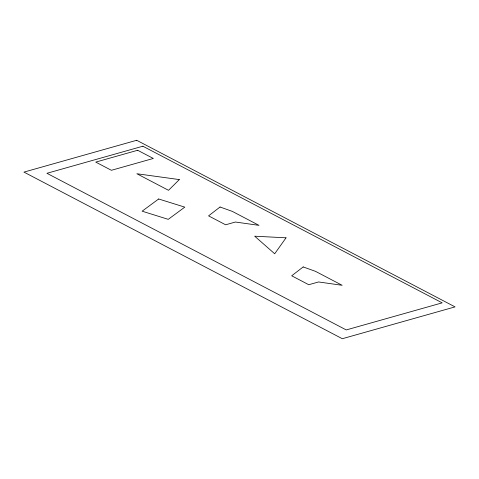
<?xml version="1.0" encoding="UTF-8"?>
<svg xmlns="http://www.w3.org/2000/svg" width="479" height="479" viewBox="0 0 479 479"><rect width="100%" height="100%" fill="white"/><g stroke="black" fill="none" stroke-linecap="round" stroke-linejoin="round"><path stroke-width="0.72" d="M286.035 237.818L274.689 253.774L254.696 236.195L286.035 237.818M179.32 179.589L168.524 190.313L136.85 173.739L179.32 179.589M220.047 207.006L208.563 215.861L225.627 224.795L235.423 222.028L259.013 225.364L232.303 211.383L220.047 207.006M303.189 266.935L291.699 275.796L308.769 284.724L318.565 281.957L342.156 285.298L315.439 271.318L303.189 266.935M158.663 198.983L142.125 211.185L168.249 219.346L184.786 207.138L158.663 198.983M136.695 140.281L23.95 172.111L342.305 338.719L455.05 306.889L136.695 140.281M142.874 146.209L46.93 173.296L346.245 329.935L442.183 302.854L142.874 146.209M137.665 150.268L95.746 162.1L111.403 170.296L153.322 158.459L137.665 150.268"/></g></svg>
